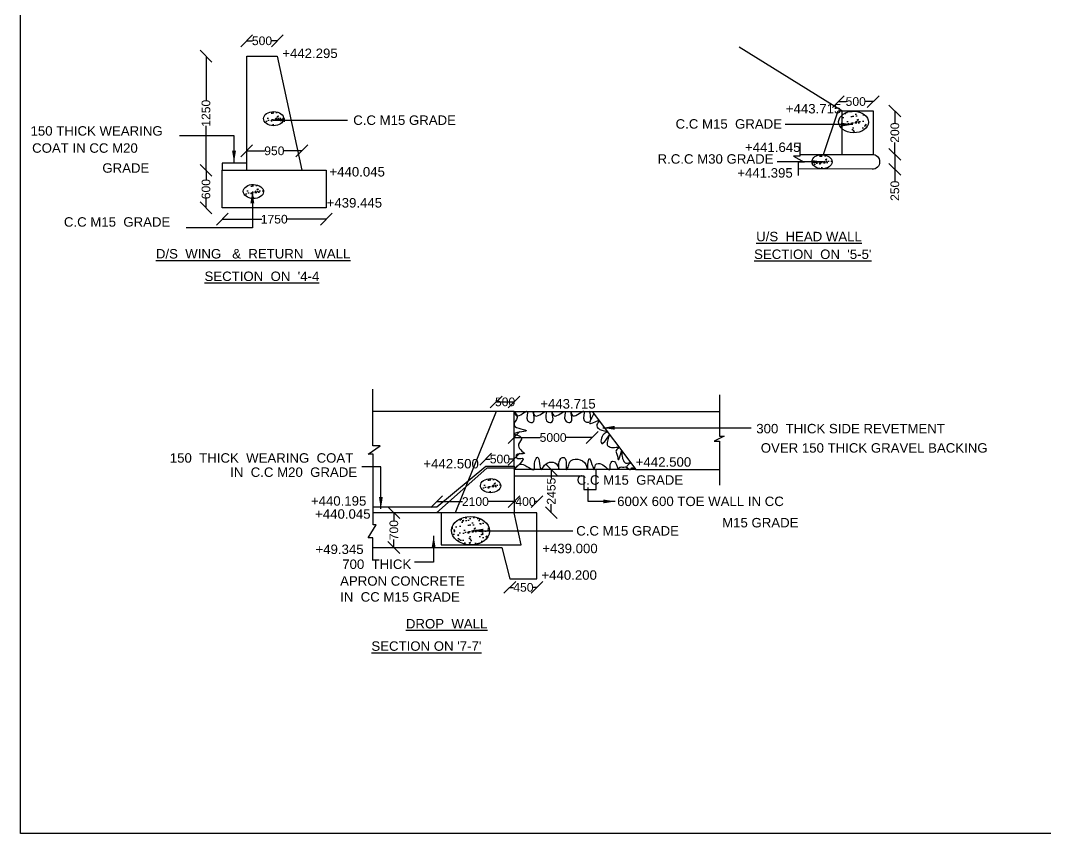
# Model space of a CAD drawing. Header units: millimetres. Extents: x 4104 to 9804, y 4964 to 8640.
# Drawn here: x 4104 to 6706, y 4964 to 7029 of the extents above; entities that cross this region are included whole.
import ezdxf

# ---------------------------------------------------------------- set-up
doc = ezdxf.new("R2010")
doc.units = ezdxf.units.MM
doc.header["$MEASUREMENT"] = 0
for name, color, linetype in [('DIMENSIONS', 7, 'Continuous'), ('REF', 2, 'Continuous'), ('TEXT', 7, 'Continuous')]:
    doc.layers.add(name, color=color, linetype=linetype)
doc.styles.get("Standard").update_dxf_attribs({"font": 'arial.ttf', "height": 22})
doc.dimstyles.get("Standard").update_dxf_attribs({"dimtxt": 24, "dimasz": 30, "dimexe": 0.18, "dimexo": 0.0625, "dimgap": 0.09, "dimtad": 0, "dimdec": 0, "dimzin": 0, "dimdsep": 46, "dimtxsty": 'Standard', "dimblk": 'OBLIQUE', "dimcen": 0.09, "dimse1": 1, "dimse2": 1, "dimadec": 0, "dimazin": 0, "dimtfac": 1, "dimtdec": 0, "dimtofl": 0, "dimtmove": 0, "dimatfit": 3, "dimfxl": 1, "dimtolj": 1, "dimtzin": 0, "dimarcsym": 0})

# ---------------------------------------------------------------- blocks, each defined once
blk = doc.blocks.new('_Oblique')
at = {"color": 0, "linetype": 'ByBlock', "lineweight": -2}
blk.add_line((-0.5, -0.5), (0.5, 0.5), dxfattribs=at)
blk = doc.blocks.new('*D19')
at = {"layer": 'Defpoints', "color": 0}
for p in [(4755.8, 6977), (4678.3, 6938.3), (4755.8, 6938.3)]:
    blk.add_point(p, dxfattribs=at)
at = {"layer": 'DIMENSIONS', "color": 0, "lineweight": -2}
for p, q in [((4678.3, 6977), (4692.7, 6977)), ((4755.8, 6977), (4741.4, 6977))]:
    blk.add_line(p, q, dxfattribs=at)
at = {"layer": 'DIMENSIONS', "color": 0, "lineweight": -2, "xscale": 30, "yscale": 30, "zscale": 30, "rotation": 180}
blk.add_blockref('_Oblique', (4678.3, 6977), dxfattribs=at)
at = {"layer": 'DIMENSIONS', "color": 0, "lineweight": -2, "xscale": 30, "yscale": 30, "zscale": 30}
blk.add_blockref('_Oblique', (4755.8, 6977), dxfattribs=at)
at = {"layer": 'DIMENSIONS', "color": 0, "insert": (4717, 6977), "char_height": 22, "attachment_point": 5}
blk.add_mtext('\\A1;500', dxfattribs=at)
blk = doc.blocks.new('*D20')
at = {"layer": 'Defpoints', "color": 0}
for p in [(4678.3, 6938.3), (4574.9, 6648.2), (4678.3, 6648.2)]:
    blk.add_point(p, dxfattribs=at)
at = {"layer": 'DIMENSIONS', "color": 0, "lineweight": -2}
for p, q in [((4574.9, 6938.3), (4574.9, 6825.1)), ((4574.9, 6648.2), (4574.9, 6761.4))]:
    blk.add_line(p, q, dxfattribs=at)
at = {"layer": 'DIMENSIONS', "color": 0, "lineweight": -2, "xscale": 30, "yscale": 30, "zscale": 30}
for p, rotation in [((4574.9, 6938.3), 90), ((4574.9, 6648.2), 270)]:
    blk.add_blockref('_Oblique', p, dxfattribs=dict(at, rotation=rotation))
at = {"layer": 'DIMENSIONS', "color": 0, "insert": (4574.9, 6793.2), "char_height": 22, "attachment_point": 5, "rotation": 90}
blk.add_mtext('\\A1;1250', dxfattribs=at)
blk = doc.blocks.new('*D21')
at = {"layer": 'Defpoints', "color": 0}
for p in [(4818.3, 6697.6), (4678.3, 6648.2), (4818.3, 6648.2)]:
    blk.add_point(p, dxfattribs=at)
at = {"layer": 'DIMENSIONS', "color": 0, "lineweight": -2}
for p, q in [((4678.3, 6697.6), (4723.9, 6697.6)), ((4818.3, 6697.6), (4772.6, 6697.6))]:
    blk.add_line(p, q, dxfattribs=at)
at = {"layer": 'DIMENSIONS', "color": 0, "lineweight": -2, "xscale": 30, "yscale": 30, "zscale": 30, "rotation": 180}
blk.add_blockref('_Oblique', (4678.3, 6697.6), dxfattribs=at)
at = {"layer": 'DIMENSIONS', "color": 0, "lineweight": -2, "xscale": 30, "yscale": 30, "zscale": 30}
blk.add_blockref('_Oblique', (4818.3, 6697.6), dxfattribs=at)
at = {"layer": 'DIMENSIONS', "color": 0, "insert": (4748.3, 6697.6), "char_height": 22, "attachment_point": 5}
blk.add_mtext('\\A1;950', dxfattribs=at)
blk = doc.blocks.new('*D22')
at = {"layer": 'Defpoints', "color": 0}
for p in [(4616.1, 6648.2), (4574.9, 6552.9), (4616.1, 6552.9)]:
    blk.add_point(p, dxfattribs=at)
at = {"layer": 'DIMENSIONS', "color": 0, "lineweight": -2}
for p, q in [((4574.9, 6648.2), (4574.9, 6624.9)), ((4574.9, 6552.9), (4574.9, 6576.1))]:
    blk.add_line(p, q, dxfattribs=at)
at = {"layer": 'DIMENSIONS', "color": 0, "lineweight": -2, "xscale": 30, "yscale": 30, "zscale": 30}
for p, rotation in [((4574.9, 6648.2), 90), ((4574.9, 6552.9), 270)]:
    blk.add_blockref('_Oblique', p, dxfattribs=dict(at, rotation=rotation))
at = {"layer": 'DIMENSIONS', "color": 0, "insert": (4574.9, 6600.5), "char_height": 22, "attachment_point": 5, "rotation": 90}
blk.add_mtext('\\A1;600', dxfattribs=at)
blk = doc.blocks.new('*D23')
at = {"layer": 'Defpoints', "color": 0}
for p in [(4616.1, 6552.9), (4880.1, 6552.9), (4880.1, 6524)]:
    blk.add_point(p, dxfattribs=at)
at = {"layer": 'DIMENSIONS', "color": 0, "lineweight": -2}
for p, q in [((4616.1, 6524), (4716.2, 6524)), ((4880.1, 6524), (4780, 6524))]:
    blk.add_line(p, q, dxfattribs=at)
at = {"layer": 'DIMENSIONS', "color": 0, "lineweight": -2, "xscale": 30, "yscale": 30, "zscale": 30, "rotation": 180}
blk.add_blockref('_Oblique', (4616.1, 6524), dxfattribs=at)
at = {"layer": 'DIMENSIONS', "color": 0, "lineweight": -2, "xscale": 30, "yscale": 30, "zscale": 30}
blk.add_blockref('_Oblique', (4880.1, 6524), dxfattribs=at)
at = {"layer": 'DIMENSIONS', "color": 0, "insert": (4748.1, 6524), "char_height": 22, "attachment_point": 5}
blk.add_mtext('\\A1;1750', dxfattribs=at)
blk = doc.blocks.new('*D24')
at = {"layer": 'Defpoints', "color": 0}
for p in [(6268.3, 6822.8), (6179.8, 6799.1), (6268.3, 6799.1)]:
    blk.add_point(p, dxfattribs=at)
at = {"layer": 'DIMENSIONS', "color": 0, "lineweight": -2}
for p, q in [((6179.8, 6822.8), (6199.7, 6822.8)), ((6268.3, 6822.8), (6248.4, 6822.8))]:
    blk.add_line(p, q, dxfattribs=at)
at = {"layer": 'DIMENSIONS', "color": 0, "lineweight": -2, "xscale": 30, "yscale": 30, "zscale": 30, "rotation": 180}
blk.add_blockref('_Oblique', (6179.8, 6822.8), dxfattribs=at)
at = {"layer": 'DIMENSIONS', "color": 0, "lineweight": -2, "xscale": 30, "yscale": 30, "zscale": 30}
blk.add_blockref('_Oblique', (6268.3, 6822.8), dxfattribs=at)
at = {"layer": 'DIMENSIONS', "color": 0, "insert": (6224, 6822.8), "char_height": 22, "attachment_point": 5}
blk.add_mtext('\\A1;500', dxfattribs=at)
blk = doc.blocks.new('*D25')
at = {"layer": 'Defpoints', "color": 0}
for p in [(6268.3, 6799.1), (6268.3, 6688.7), (6323.4, 6688.7)]:
    blk.add_point(p, dxfattribs=at)
at = {"layer": 'DIMENSIONS', "color": 0, "lineweight": -2}
for p, q in [((6323.4, 6799.1), (6323.4, 6768.4)), ((6323.4, 6688.7), (6323.4, 6719.3))]:
    blk.add_line(p, q, dxfattribs=at)
at = {"layer": 'DIMENSIONS', "color": 0, "lineweight": -2, "xscale": 30, "yscale": 30, "zscale": 30}
for p, rotation in [((6323.4, 6799.1), 90), ((6323.4, 6688.7), 270)]:
    blk.add_blockref('_Oblique', p, dxfattribs=dict(at, rotation=rotation))
at = {"layer": 'DIMENSIONS', "color": 0, "insert": (6323.4, 6743.9), "char_height": 22, "attachment_point": 5, "rotation": 90}
blk.add_mtext('\\A1;200', dxfattribs=at)
blk = doc.blocks.new('*D26')
at = {"layer": 'Defpoints', "color": 0}
for p in [(6265.7, 6688.7), (6265.7, 6650.8), (6323.4, 6650.8)]:
    blk.add_point(p, dxfattribs=at)
at = {"layer": 'DIMENSIONS', "color": 0, "lineweight": -2}
for p, q in [((6323.4, 6688.7), (6323.4, 6650.8)), ((6323.4, 6650.8), (6323.4, 6620.8))]:
    blk.add_line(p, q, dxfattribs=at)
at = {"layer": 'DIMENSIONS', "color": 0, "lineweight": -2, "xscale": 30, "yscale": 30, "zscale": 30}
for p, rotation in [((6323.4, 6688.7), 90), ((6323.4, 6650.8), 270)]:
    blk.add_blockref('_Oblique', p, dxfattribs=dict(at, rotation=rotation))
at = {"layer": 'DIMENSIONS', "color": 0, "insert": (6323.4, 6596.2), "char_height": 22, "attachment_point": 5, "rotation": 90}
blk.add_mtext('\\A1;250', dxfattribs=at)
blk = doc.blocks.new('*D33')
at = {"layer": 'Defpoints', "color": 0}
for p in [(5311.2, 6036), (5356.8, 6060), (5356.8, 6036)]:
    blk.add_point(p, dxfattribs=at)
at = {"layer": 'DIMENSIONS', "color": 0, "lineweight": -2}
blk.add_line((5311.2, 6060), (5356.8, 6060), dxfattribs=at)
at = {"layer": 'DIMENSIONS', "color": 0, "lineweight": -2, "xscale": 30, "yscale": 30, "zscale": 30, "rotation": 180}
blk.add_blockref('_Oblique', (5311.2, 6060), dxfattribs=at)
at = {"layer": 'DIMENSIONS', "color": 0, "lineweight": -2, "xscale": 30, "yscale": 30, "zscale": 30}
blk.add_blockref('_Oblique', (5356.8, 6060), dxfattribs=at)
at = {"layer": 'DIMENSIONS', "color": 0, "insert": (5334, 6060), "char_height": 22, "attachment_point": 5}
blk.add_mtext('\\A1;500', dxfattribs=at)
blk = doc.blocks.new('*D34')
at = {"layer": 'Defpoints', "color": 0}
for p in [(5555.1, 6036), (5356.8, 5973.7), (5555.1, 5969.5)]:
    blk.add_point(p, dxfattribs=at)
at = {"layer": 'DIMENSIONS', "color": 0, "lineweight": -2}
for p, q in [((5356.8, 5969.5), (5423, 5969.5)), ((5555.1, 5969.5), (5488.8, 5969.5))]:
    blk.add_line(p, q, dxfattribs=at)
at = {"layer": 'DIMENSIONS', "color": 0, "lineweight": -2, "xscale": 30, "yscale": 30, "zscale": 30, "rotation": 180}
blk.add_blockref('_Oblique', (5356.8, 5969.5), dxfattribs=at)
at = {"layer": 'DIMENSIONS', "color": 0, "lineweight": -2, "xscale": 30, "yscale": 30, "zscale": 30}
blk.add_blockref('_Oblique', (5555.1, 5969.5), dxfattribs=at)
at = {"layer": 'DIMENSIONS', "color": 0, "insert": (5455.9, 5969.5), "char_height": 22, "attachment_point": 5}
blk.add_mtext('\\A1;5000', dxfattribs=at)
blk = doc.blocks.new('*D35')
at = {"layer": 'Defpoints', "color": 0}
for p in [(5356.8, 5914.8), (5284.9, 5897), (5356.8, 5897)]:
    blk.add_point(p, dxfattribs=at)
at = {"layer": 'DIMENSIONS', "color": 0, "lineweight": -2}
for p, q in [((5284.9, 5914.8), (5296.5, 5914.8)), ((5356.8, 5914.8), (5345.2, 5914.8))]:
    blk.add_line(p, q, dxfattribs=at)
at = {"layer": 'DIMENSIONS', "color": 0, "lineweight": -2, "xscale": 30, "yscale": 30, "zscale": 30, "rotation": 180}
blk.add_blockref('_Oblique', (5284.9, 5914.8), dxfattribs=at)
at = {"layer": 'DIMENSIONS', "color": 0, "lineweight": -2, "xscale": 30, "yscale": 30, "zscale": 30}
blk.add_blockref('_Oblique', (5356.8, 5914.8), dxfattribs=at)
at = {"layer": 'DIMENSIONS', "color": 0, "insert": (5320.9, 5914.8), "char_height": 22, "attachment_point": 5}
blk.add_mtext('\\A1;500', dxfattribs=at)
blk = doc.blocks.new('*D36')
at = {"layer": 'Defpoints', "color": 0}
for p in [(5356.8, 5806.8), (5160.4, 5793.5), (5356.8, 5793.5)]:
    blk.add_point(p, dxfattribs=at)
at = {"layer": 'DIMENSIONS', "color": 0, "lineweight": -2}
for p, q in [((5160.4, 5806.8), (5225.5, 5806.8)), ((5356.8, 5806.8), (5291.7, 5806.8))]:
    blk.add_line(p, q, dxfattribs=at)
at = {"layer": 'DIMENSIONS', "color": 0, "lineweight": -2, "xscale": 30, "yscale": 30, "zscale": 30, "rotation": 180}
blk.add_blockref('_Oblique', (5160.4, 5806.8), dxfattribs=at)
at = {"layer": 'DIMENSIONS', "color": 0, "lineweight": -2, "xscale": 30, "yscale": 30, "zscale": 30}
blk.add_blockref('_Oblique', (5356.8, 5806.8), dxfattribs=at)
at = {"layer": 'DIMENSIONS', "color": 0, "insert": (5258.6, 5806.8), "char_height": 22, "attachment_point": 5}
blk.add_mtext('\\A1;2100', dxfattribs=at)
blk = doc.blocks.new('*D37')
at = {"layer": 'Defpoints', "color": 0}
for p in [(5415, 5806.8), (5356.8, 5778.5), (5415, 5778.5)]:
    blk.add_point(p, dxfattribs=at)
at = {"layer": 'DIMENSIONS', "color": 0, "lineweight": -2}
for p, q in [((5356.8, 5806.8), (5361.1, 5806.8)), ((5415, 5806.8), (5410.7, 5806.8))]:
    blk.add_line(p, q, dxfattribs=at)
at = {"layer": 'DIMENSIONS', "color": 0, "lineweight": -2, "xscale": 30, "yscale": 30, "zscale": 30, "rotation": 180}
blk.add_blockref('_Oblique', (5356.8, 5806.8), dxfattribs=at)
at = {"layer": 'DIMENSIONS', "color": 0, "lineweight": -2, "xscale": 30, "yscale": 30, "zscale": 30}
blk.add_blockref('_Oblique', (5415, 5806.8), dxfattribs=at)
at = {"layer": 'DIMENSIONS', "color": 0, "insert": (5385.9, 5806.8), "char_height": 22, "attachment_point": 5}
blk.add_mtext('\\A1;400', dxfattribs=at)
blk = doc.blocks.new('*D38')
at = {"layer": 'Defpoints', "color": 0}
for p in [(5345.9, 5610.8), (5415, 5610.8), (5415, 5588.9)]:
    blk.add_point(p, dxfattribs=at)
at = {"layer": 'DIMENSIONS', "color": 0, "lineweight": -2}
for p, q in [((5345.9, 5588.9), (5355.7, 5588.9)), ((5415, 5588.9), (5405.3, 5588.9))]:
    blk.add_line(p, q, dxfattribs=at)
at = {"layer": 'DIMENSIONS', "color": 0, "lineweight": -2, "xscale": 30, "yscale": 30, "zscale": 30, "rotation": 180}
blk.add_blockref('_Oblique', (5345.9, 5588.9), dxfattribs=at)
at = {"layer": 'DIMENSIONS', "color": 0, "lineweight": -2, "xscale": 30, "yscale": 30, "zscale": 30}
blk.add_blockref('_Oblique', (5415, 5588.9), dxfattribs=at)
at = {"layer": 'DIMENSIONS', "color": 0, "insert": (5380.5, 5588.9), "char_height": 22, "attachment_point": 5}
blk.add_mtext('\\A1;450', dxfattribs=at)
blk = doc.blocks.new('*D39')
at = {"layer": 'Defpoints', "color": 0}
for p in [(5051.8, 5778.5), (5051.8, 5690.4), (5051.8, 5690.4)]:
    blk.add_point(p, dxfattribs=at)
at = {"layer": 'DIMENSIONS', "color": 0, "lineweight": -2}
for p, q in [((5051.8, 5778.5), (5051.8, 5758.7)), ((5051.8, 5690.4), (5051.8, 5710.2))]:
    blk.add_line(p, q, dxfattribs=at)
at = {"layer": 'DIMENSIONS', "color": 0, "lineweight": -2, "xscale": 30, "yscale": 30, "zscale": 30}
for p, rotation in [((5051.8, 5778.5), 90), ((5051.8, 5690.4), 270)]:
    blk.add_blockref('_Oblique', p, dxfattribs=dict(at, rotation=rotation))
at = {"layer": 'DIMENSIONS', "color": 0, "insert": (5051.8, 5734.4), "char_height": 22, "attachment_point": 5, "rotation": 90}
blk.add_mtext('\\A1;700', dxfattribs=at)
blk = doc.blocks.new('*D40')
at = {"layer": 'Defpoints', "color": 0}
for p in [(5444.8, 5888.1), (5415, 5778.5), (5451.2, 5778.5)]:
    blk.add_point(p, dxfattribs=at)
at = {"layer": 'DIMENSIONS', "color": 0, "lineweight": -2}
for p, q in [((5451.2, 5888.1), (5451.2, 5866.5)), ((5451.2, 5778.5), (5451.2, 5800))]:
    blk.add_line(p, q, dxfattribs=at)
at = {"layer": 'DIMENSIONS', "color": 0, "lineweight": -2, "xscale": 30, "yscale": 30, "zscale": 30}
for p, rotation in [((5451.2, 5888.1), 90), ((5451.2, 5778.5), 270)]:
    blk.add_blockref('_Oblique', p, dxfattribs=dict(at, rotation=rotation))
at = {"layer": 'DIMENSIONS', "color": 0, "insert": (5451.2, 5833.3), "char_height": 22, "attachment_point": 5, "rotation": 90}
blk.add_mtext('\\A1;2455', dxfattribs=at)

msp = doc.modelspace()

# ---------------------------------------------------------------- hatches: boundary and pattern name
at = {"layer": 'REF'}
h = msp.add_hatch(dxfattribs=at)
h.set_pattern_fill('AR-CONC', color=0, scale=5, style=0)
h.set_pattern_definition([(50, (67.623, -1179.63), (35.86301, -3.13761), [3.75, -41.25]), (355, (67.623, -1179.63), (-6.93757, 37.6096), [3, -33]), (100.4514, (70.612, -1179.893), (28.92547, 34.47198), [3.18701, -35.0571]), (46.1842, (67.623, -1169.63), (53.36205, -8.27595), [5.625, -61.875]), (96.6356, (72.07, -1170.32), (46.73314, 48.7059), [4.7805, -52.58565]), (351.1842, (67.623, -1169.63), (46.7331, 48.70593), [4.5, -49.5]), (21, (72.623, -1172.13), (29.84535, -20.13094), [3.75, -41.25]), (326, (72.623, -1172.13), (12.16577, 36.2575), [3, -33]), (71.4514, (75.11, -1173.81), (42.01113, 16.12652), [3.18701, -35.0571]), (37.5, (67.623, -1179.631), (0.607993, 16.644693), [0, -32.6, 0, -33.5, 0, -33.125]), (7.5, (67.623, -1179.631), (13.153477, 19.720586), [0, -19.1, 0, -31.85, 0, -12.625]), (327.5, (56.473, -1179.631), (26.691122, -1.127744), [0, -12.5, 0, -39, 0, -51.75]), (317.5, (51.473, -1179.631), (29.15931, 5.00525), [0, -16.25, 0, -25.9, 0, -36.75])])
edge = h.paths.add_edge_path()
edge.add_ellipse((4746.5, 6779.4), major_axis=(-25.7, 0.6), ratio=0.695296, start_angle=0, end_angle=360)
h = msp.add_hatch(dxfattribs=at)
h.set_pattern_fill('AR-CONC', color=0, scale=5, style=0)
h.set_pattern_definition([(50, (1539.623, -1188.04), (35.86301, -3.13761), [3.75, -41.25]), (355, (1539.623, -1188.04), (-6.93757, 37.6096), [3, -33]), (100.4514, (1542.61, -1188.3), (28.92547, 34.47198), [3.18701, -35.0571]), (46.1842, (1539.623, -1178.04), (53.36205, -8.27595), [5.625, -61.875]), (96.6356, (1544.07, -1178.73), (46.73314, 48.7059), [4.7805, -52.58565]), (351.1842, (1539.623, -1178.04), (46.7331, 48.70593), [4.5, -49.5]), (21, (1544.623, -1180.54), (29.84535, -20.13094), [3.75, -41.25]), (326, (1544.623, -1180.54), (12.16577, 36.2575), [3, -33]), (71.4514, (1547.11, -1182.217), (42.01113, 16.12652), [3.18701, -35.0571]), (37.5, (1539.623, -1188.039), (0.607993, 16.644693), [0, -32.6, 0, -33.5, 0, -33.125]), (7.5, (1539.623, -1188.039), (13.153477, 19.720586), [0, -19.1, 0, -31.85, 0, -12.625]), (327.5, (1528.473, -1188.039), (26.691122, -1.127744), [0, -12.5, 0, -39, 0, -51.75]), (317.5, (1523.473, -1188.04), (29.15931, 5.00525), [0, -16.25, 0, -25.9, 0, -36.75])])
edge = h.paths.add_edge_path()
edge.add_ellipse((6218.5, 6771), major_axis=(37.8, -0.8), ratio=0.723233, start_angle=0, end_angle=360)
h = msp.add_hatch(dxfattribs=at)
h.set_pattern_fill('AR-CONC', color=0, scale=5, style=0)
h.set_pattern_definition([(50, (1459.607, -1289.048), (35.86301, -3.13761), [3.75, -41.25]), (355, (1459.607, -1289.048), (-6.93757, 37.6096), [3, -33]), (100.4514, (1462.595, -1289.31), (28.92547, 34.47198), [3.18701, -35.0571]), (46.1842, (1459.607, -1279.048), (53.36205, -8.27595), [5.625, -61.875]), (96.6356, (1464.054, -1279.737), (46.73314, 48.7059), [4.7805, -52.58565]), (351.1842, (1459.607, -1279.05), (46.7331, 48.70593), [4.5, -49.5]), (21, (1464.607, -1281.548), (29.84535, -20.13094), [3.75, -41.25]), (326, (1464.607, -1281.548), (12.16577, 36.2575), [3, -33]), (71.4514, (1467.094, -1283.225), (42.01113, 16.12652), [3.18701, -35.0571]), (37.5, (1459.607, -1289.048), (0.607993, 16.644693), [0, -32.6, 0, -33.5, 0, -33.125]), (7.5, (1459.607, -1289.048), (13.153477, 19.720586), [0, -19.1, 0, -31.85, 0, -12.625]), (327.5, (1448.457, -1289.048), (26.691122, -1.127744), [0, -12.5, 0, -39, 0, -51.75]), (317.5, (1443.457, -1289.048), (29.15931, 5.00525), [0, -16.25, 0, -25.9, 0, -36.75])])
edge = h.paths.add_edge_path()
edge.add_ellipse((6138.4, 6670), major_axis=(-25.7, 0.6), ratio=0.695296, start_angle=0, end_angle=360)
h = msp.add_hatch(dxfattribs=at)
h.set_pattern_fill('AR-CONC', color=0, scale=5, style=0)
h.set_pattern_definition([(50, (16.33, -1364.624), (35.86301, -3.13761), [3.75, -41.25]), (355, (16.33, -1364.624), (-6.93757, 37.6096), [3, -33]), (100.4514, (19.318, -1364.886), (28.92547, 34.47198), [3.18701, -35.0571]), (46.1842, (16.33, -1354.624), (53.36205, -8.27595), [5.625, -61.875]), (96.6356, (20.776, -1355.314), (46.73314, 48.7059), [4.7805, -52.58565]), (351.1842, (16.33, -1354.624), (46.7331, 48.70593), [4.5, -49.5]), (21, (21.33, -1357.124), (29.84535, -20.13094), [3.75, -41.25]), (326, (21.33, -1357.124), (12.16577, 36.2575), [3, -33]), (71.4514, (23.816, -1358.802), (42.01113, 16.12652), [3.18701, -35.0571]), (37.5, (16.329, -1364.624), (0.607993, 16.644693), [0, -32.6, 0, -33.5, 0, -33.125]), (7.5, (16.33, -1364.624), (13.153477, 19.720586), [0, -19.1, 0, -31.85, 0, -12.625]), (327.5, (5.179, -1364.624), (26.691122, -1.127744), [0, -12.5, 0, -39, 0, -51.75]), (317.5, (0.18, -1364.624), (29.15931, 5.00525), [0, -16.25, 0, -25.9, 0, -36.75])])
edge = h.paths.add_edge_path()
edge.add_ellipse((4695.2, 6594.4), major_axis=(-25.7, 0.6), ratio=0.695296, start_angle=0, end_angle=360)
h = msp.add_hatch(dxfattribs=at)
h.set_pattern_fill('AR-CONC', color=0, scale=5, style=0)
h.set_pattern_definition([(50, (618.34, -2111.697), (35.86301, -3.13761), [3.75, -41.25]), (355, (618.34, -2111.697), (-6.93757, 37.6096), [3, -33]), (100.4514, (621.33, -2111.958), (28.92547, 34.47198), [3.18701, -35.0571]), (46.1842, (618.34, -2101.697), (53.36205, -8.27595), [5.625, -61.875]), (96.6356, (622.787, -2102.386), (46.73314, 48.7059), [4.7805, -52.58565]), (351.1842, (618.34, -2101.697), (46.7331, 48.70593), [4.5, -49.5]), (21, (623.34, -2104.197), (29.84535, -20.13094), [3.75, -41.25]), (326, (623.34, -2104.197), (12.16577, 36.2575), [3, -33]), (71.4514, (625.828, -2105.874), (42.01113, 16.12652), [3.18701, -35.0571]), (37.5, (618.34, -2111.697), (0.607993, 16.644693), [0, -32.6, 0, -33.5, 0, -33.125]), (7.5, (618.34, -2111.697), (13.153477, 19.720586), [0, -19.1, 0, -31.85, 0, -12.625]), (327.5, (607.19, -2111.697), (26.691122, -1.127744), [0, -12.5, 0, -39, 0, -51.75]), (317.5, (602.19, -2111.697), (29.15931, 5.00525), [0, -16.25, 0, -25.9, 0, -36.75])])
edge = h.paths.add_edge_path()
edge.add_ellipse((5297.2, 5847.3), major_axis=(-25.7, 0.6), ratio=0.695296, start_angle=0, end_angle=360)
h = msp.add_hatch(dxfattribs=at)
h.set_pattern_fill('AR-CONC', color=0, scale=5, style=0)
h.set_pattern_definition([(50, (567.333, -2226.213), (35.86301, -3.13761), [3.75, -41.25]), (355, (567.333, -2226.213), (-6.93757, 37.6096), [3, -33]), (100.4514, (570.32, -2226.475), (28.92547, 34.47198), [3.18701, -35.0571]), (46.1842, (567.333, -2216.213), (53.36205, -8.27595), [5.625, -61.875]), (96.6356, (571.78, -2216.903), (46.73314, 48.7059), [4.7805, -52.58565]), (351.1842, (567.333, -2216.213), (46.7331, 48.70593), [4.5, -49.5]), (21, (572.333, -2218.713), (29.84535, -20.13094), [3.75, -41.25]), (326, (572.333, -2218.713), (12.16577, 36.2575), [3, -33]), (71.4514, (574.82, -2220.39), (42.01113, 16.12652), [3.18701, -35.0571]), (37.5, (567.333, -2226.213), (0.607993, 16.644693), [0, -32.6, 0, -33.5, 0, -33.125]), (7.5, (567.333, -2226.213), (13.153477, 19.720586), [0, -19.1, 0, -31.85, 0, -12.625]), (327.5, (556.183, -2226.213), (26.691122, -1.127744), [0, -12.5, 0, -39, 0, -51.75]), (317.5, (551.183, -2226.213), (29.15931, 5.00525), [0, -16.25, 0, -25.9, 0, -36.75])])
edge = h.paths.add_edge_path()
edge.add_ellipse((5246.2, 5732.8), major_axis=(48.4, -1.1), ratio=0.743379, start_angle=0, end_angle=360)

# ---------------------------------------------------------------- linework, layer by layer
at = {"layer": 'DIMENSIONS', "color": 0}
msp.add_lwpolyline([(9803.6, 4963.9), (4104, 4963.9), (4104, 8639.6), (9803.6, 8639.6)], close=True, dxfattribs=at)
at = {"layer": 'DIMENSIONS'}
msp.add_lwpolyline([(5311.2, 6036), (4998.6, 6036)], dxfattribs=at)
at = {"layer": 'DIMENSIONS', "color": 0}
for points in [[(5356.4, 6036), (5364.6, 6020.6), (5356.8, 6000.5), (5387.9, 5986.7), (5356.8, 5978.8), (5375.2, 5969.5), (5368.3, 5952.4), (5373.6, 5938.2), (5383.1, 5928.9), (5362.1, 5924.4), (5363.5, 5917.6), (5377.1, 5917), (5356.8, 5888.1)], [(5357, 6035.7), (5362.9, 6024.7), (5390.3, 6036), (5391.1, 6012.7), (5402.7, 6008.1), (5404.7, 6036)], [(5404.9, 6035.3), (5410.8, 6024.3), (5438.2, 6035.7), (5439.1, 6012.3), (5450.6, 6007.7), (5452.6, 6035.7)], [(5452.8, 6035.5), (5458.7, 6024.5), (5486.1, 6035.8), (5487, 6012.5), (5498.5, 6007.9), (5500.5, 6035.8)], [(5500.7, 6035.9), (5506.7, 6024.9), (5534.1, 6036.2), (5534.9, 6012.9), (5546.4, 6008.3), (5548.5, 6036.2)], [(5559.4, 6030.2), (5551.1, 6005), (5572.6, 6012.6), (5566.9, 6002.3), (5567.6, 5996), (5572.6, 5991.6), (5582.6, 5987.6), (5593.8, 5984.3), (5585.6, 5979.1), (5579.8, 5954.2), (5589.5, 5963.1), (5599.1, 5977.3), (5593, 5956.9), (5594.2, 5949.4), (5598, 5946.4), (5611.9, 5944.2), (5623.1, 5945.3), (5615.6, 5936.8), (5617.1, 5929.8), (5620, 5919.6), (5621.3, 5914.1), (5630.5, 5935.4), (5630.5, 5925.8), (5631.7, 5918.1), (5634.4, 5911.1), (5640.3, 5904.1), (5641.9, 5904.1), (5652.2, 5906.5), (5642.6, 5893.9), (5650.3, 5888.1)], [(5356.8, 5888.1), (5374.9, 5901.8), (5407.4, 5888.1), (5409.7, 5909.7), (5416, 5919.5), (5425.9, 5888.1), (5434.3, 5899), (5467.2, 5898.8), (5470.7, 5888.1), (5475.2, 5916), (5484.2, 5918.7), (5490.2, 5888.1), (5495, 5897.6), (5498.6, 5907.9), (5539.1, 5900.8), (5543, 5888.1), (5547.4, 5916.3), (5560.5, 5888.1), (5563.6, 5900), (5578.7, 5902), (5599.8, 5888.1), (5603, 5906.2), (5607.7, 5909.4), (5619.6, 5893.4), (5622.1, 5888.1), (5623.5, 5892.6), (5632.1, 5894.6), (5644, 5893.1), (5651.3, 5888.1), (5656, 5892.2), (5666, 5888.1)]]:
    msp.add_spline(points, degree=3, dxfattribs=at)
at = {"layer": 'REF', "color": 0}
for points in [[(6188.8, 6799.1), (5928, 6961.4)], [(4678.3, 6666), (4678.3, 6938.3), (4755.8, 6938.3), (4818.3, 6648.2)], [(6142.3, 6688.7), (6179.8, 6799.1), (6268.3, 6799.1), (6268.6, 6688.5)], [(6188.8, 6799.1), (6188.8, 6688.7)], [(6082.4, 6717.8), (6082.4, 6684.4), (6065.8, 6684.4), (6092.9, 6668.8), (6077.5, 6668.8), (6077.5, 6634.7)], [(4998.3, 5659.3), (4998.3, 5714.9), (4986.3, 5714.9), (5007, 5748.1), (4999.2, 5748.1), (4999.2, 5927.5), (4986.8, 5927.5), (5016.6, 5948.2), (4998.6, 5948.2), (4998.6, 6092.7)], [(5878.1, 6078.4), (5878.1, 5972.7), (5890.5, 5973), (5865, 5960.6), (5878.6, 5960.3), (5878.6, 5848.5)], [(5356.8, 5897), (5356.8, 6036), (5311.2, 6036), (5207.1, 5778.5)], [(5356.8, 6036), (5878.1, 6036)], [(5555.1, 6036), (5666, 5888.1), (5878.6, 5888.1)], [(4999.2, 5793.5), (5160.4, 5793.5), (5284.9, 5897), (5356.8, 5897), (5356.8, 5892), (5287.9, 5892), (5159.8, 5778.5)], [(5356.8, 5892), (5356.8, 5778.5)], [(5666, 5888.1), (5356.8, 5888.1)], [(5356.8, 5872), (5534.3, 5872), (5534.3, 5837.4), (5565.2, 5837.4), (5565.2, 5888.1)], [(4998.3, 5690.4), (5325.8, 5690.4), (5345.9, 5610.8), (5415, 5610.8), (5415, 5778.5), (4999.2, 5778.5)], [(5171.5, 5778.5), (5171.5, 5697.1), (5375, 5697.1), (5356.8, 5778.5)]]:
    msp.add_lwpolyline(points, dxfattribs=at)
msp.add_lwpolyline([(6082.4, 6688.7), (6265.7, 6688.7, -1), (6265.7, 6650.8), (6077.5, 6651.7)], format="xyb", dxfattribs=at)
for points in [[(4616.1, 6648.2), (4678.3, 6648.2), (4678.3, 6666), (4616.1, 6666)], [(4616.1, 6648.2), (4880.1, 6648.2), (4880.1, 6552.9), (4616.1, 6552.9)]]:
    msp.add_lwpolyline(points, close=True, dxfattribs=at)
for centre, major_axis, ratio in [((4746.5, 6779.4), (-25.7, 0.6), 0.695296), ((6138.4, 6670), (-25.7, 0.6), 0.695296), ((4695.2, 6594.4), (-25.7, 0.6), 0.695296), ((5297.2, 5847.3), (-25.7, 0.6), 0.695296), ((5246.2, 5732.8), (48.4, -1.1), 0.743379)]:
    msp.add_ellipse(centre, major_axis=major_axis, ratio=ratio, dxfattribs=at)
msp.add_ellipse((6218.5, 6771), major_axis=(37.8, -0.8), ratio=0.723233, start_param=-3.141592653589793, end_param=3.141592653589793, dxfattribs=at)

# ---------------------------------------------------------------- texts
at = {"layer": 'DIMENSIONS', "color": 0}
for s, p in [('%%UU/S  HEAD WALL', (5971.3, 6468)), ('%%UD/S  WING   &  RETURN   WALL', (4447.7, 6424.3)), ("%%USECTION  ON  '5-5'", (5966.1, 6423.1)), ("%%USECTION  ON  '4-4", (4571.1, 6367.1)), ('%%UDROP  WALL', (5082.2, 5484.7)), ("%%USECTION ON '7-7'", (4994.7, 5427.9))]:
    msp.add_text(s, height=24, dxfattribs=at).set_placement(p)
at = {"layer": 'TEXT', "color": 0}
for s, p in [('+442.295', (4768.4, 6933.4)), ('+443.715', (6046.6, 6792.7)), ('C.C M15 GRADE', (4948.5, 6763.6)), ('C.C M15  GRADE', (5766.8, 6754.1)), ('150 THICK WEARING', (4129.5, 6736.3)), ('COAT IN CC M20', (4133.5, 6692.8)), ('+441.645', (5943.1, 6694.8)), ('R.C.C M30 GRADE', (5721, 6665.1)), ('GRADE', (4311.8, 6642.1)), ('+440.045', (4888.2, 6632.5)), ('+441.395', (5923.4, 6629.7)), ('+439.445', (4881.1, 6553.7)), ('C.C M15  GRADE', (4214.2, 6505.1)), ('+443.715', (5423.2, 6043.2)), ('300  THICK SIDE REVETMENT', (5971.6, 5980.2)), ('OVER 150 THICK GRAVEL BACKING', (5983, 5931.2)), ('150  THICK  WEARING  COAT', (4483, 5905.7)), ('+442.500', (5126.7, 5891.1)), ('+442.500', (5665.7, 5895.5)), ('IN  C.C M20  GRADE', (4636.2, 5869.6)), ('C.C M15  GRADE', (5515.9, 5849.7)), ('+440.195', (4841.1, 5796.5)), ('600X 600 TOE WALL IN CC', (5618.5, 5795.5)), ('+440.045', (4851.8, 5763.4)), ('M15 GRADE', (5884.9, 5741.3)), ('C.C M15 GRADE', (5514.5, 5720.6)), ('+49.345', (4852.8, 5673.7)), ('+439.000', (5428.3, 5675.8)), ('700  THICK ', (4920.7, 5635.8)), ('+440.200', (5426.3, 5608.3)), ('APRON CONCRETE', (4915.3, 5593.2)), ('IN  CC M15 GRADE', (4915.3, 5552.8))]:
    msp.add_text(s, height=24, dxfattribs=at).set_placement(p)

# ---------------------------------------------------------------- dimensions: what is measured, and where the dimension line sits
at = {"layer": 'DIMENSIONS', "color": 0}
for base, p1, p2, text, picture, middle in [((4755.8, 6977), (4678.3, 6938.3), (4755.8, 6938.3), '500', '*D19', (4717, 6977)), ((6268.3, 6822.8), (6179.8, 6799.1), (6268.3, 6799.1), '500', '*D24', (6224, 6822.8)), ((4818.3, 6697.6), (4678.3, 6648.2), (4818.3, 6648.2), '950', '*D21', (4748.3, 6697.6)), ((4880.1, 6524), (4616.1, 6552.9), (4880.1, 6552.9), '1750', '*D23', (4748.1, 6524)), ((5555.1, 5969.5), (5356.8, 5973.7), (5555.1, 6036), '5000', '*D34', (5455.9, 5969.5)), ((5356.8, 5914.8), (5284.9, 5897), (5356.8, 5897), '500', '*D35', (5320.9, 5914.8)), ((5356.8, 5806.8), (5160.4, 5793.5), (5356.8, 5793.5), '2100', '*D36', (5258.6, 5806.8)), ((5415, 5806.8), (5356.8, 5778.5), (5415, 5778.5), '400', '*D37', (5385.9, 5806.8)), ((5415, 5588.9), (5345.9, 5610.8), (5415, 5610.8), '450', '*D38', (5380.5, 5588.9))]:
    dim = msp.add_linear_dim(base=base, p1=p1, p2=p2, text=text, dimstyle='Standard', dxfattribs=at)
    dim.commit()
    dim.dimension.update_dxf_attribs({"geometry": picture, "text_midpoint": middle})
for base, p1, p2, text, picture, middle in [((4574.9, 6648.2), (4678.3, 6938.3), (4678.3, 6648.2), '1250', '*D20', (4574.9, 6793.2)), ((6323.4, 6688.7), (6268.3, 6799.1), (6268.3, 6688.7), '200', '*D25', (6323.4, 6743.9)), ((6323.4, 6650.8), (6265.7, 6688.7), (6265.7, 6650.8), '250', '*D26', (6323.4, 6596.2)), ((4574.9, 6552.9), (4616.1, 6648.2), (4616.1, 6552.9), '600', '*D22', (4574.9, 6600.5)), ((5451.2, 5778.5), (5444.8, 5888.1), (5415, 5778.5), '2455', '*D40', (5451.2, 5833.3)), ((5051.8, 5690.4), (5051.8, 5778.5), (5051.8, 5690.4), '700', '*D39', (5051.8, 5734.4))]:
    dim = msp.add_linear_dim(base=base, p1=p1, p2=p2, angle=90, text=text, dimstyle='Standard', dxfattribs=at)
    dim.commit()
    dim.dimension.update_dxf_attribs({"geometry": picture, "text_midpoint": middle})
dim = msp.add_linear_dim(base=(5356.8, 6060), p1=(5311.2, 6036), p2=(5356.8, 6036), text='500', dimstyle='Standard', dxfattribs=at)
dim.commit()
dim.dimension.update_dxf_attribs({"geometry": '*D33', "text_midpoint": (5334, 6060), "dimtype": 160})

# ---------------------------------------------------------------- leaders
for points in [[(4745.3, 6775.9), (4934, 6775.9)], [(6216.7, 6764.4), (6045.2, 6764.4)], [(4646, 6668), (4646, 6736.1), (4507.9, 6736.1)], [(6141.1, 6669.7), (6024.4, 6669.7)], [(4692.5, 6594.3), (4692.5, 6502.4), (4524.7, 6502.4)], [(5582, 5994.3), (5958.6, 5994.3)], [(5018.7, 5788.6), (5018.7, 5895.5), (4970.7, 5895.5)], [(5613.3, 5807.3), (5544.6, 5807.3), (5544.6, 5842.6)], [(5248.7, 5733), (5505.9, 5733)], [(5152.7, 5720.2), (5152.7, 5653.1), (5103.9, 5653.1)]]:
    msp.add_leader(points, dimstyle='Standard', override={"dimgap": 0.09, "dimtad": 0}, dxfattribs=at)

doc.saveas('drawing.dxf')
